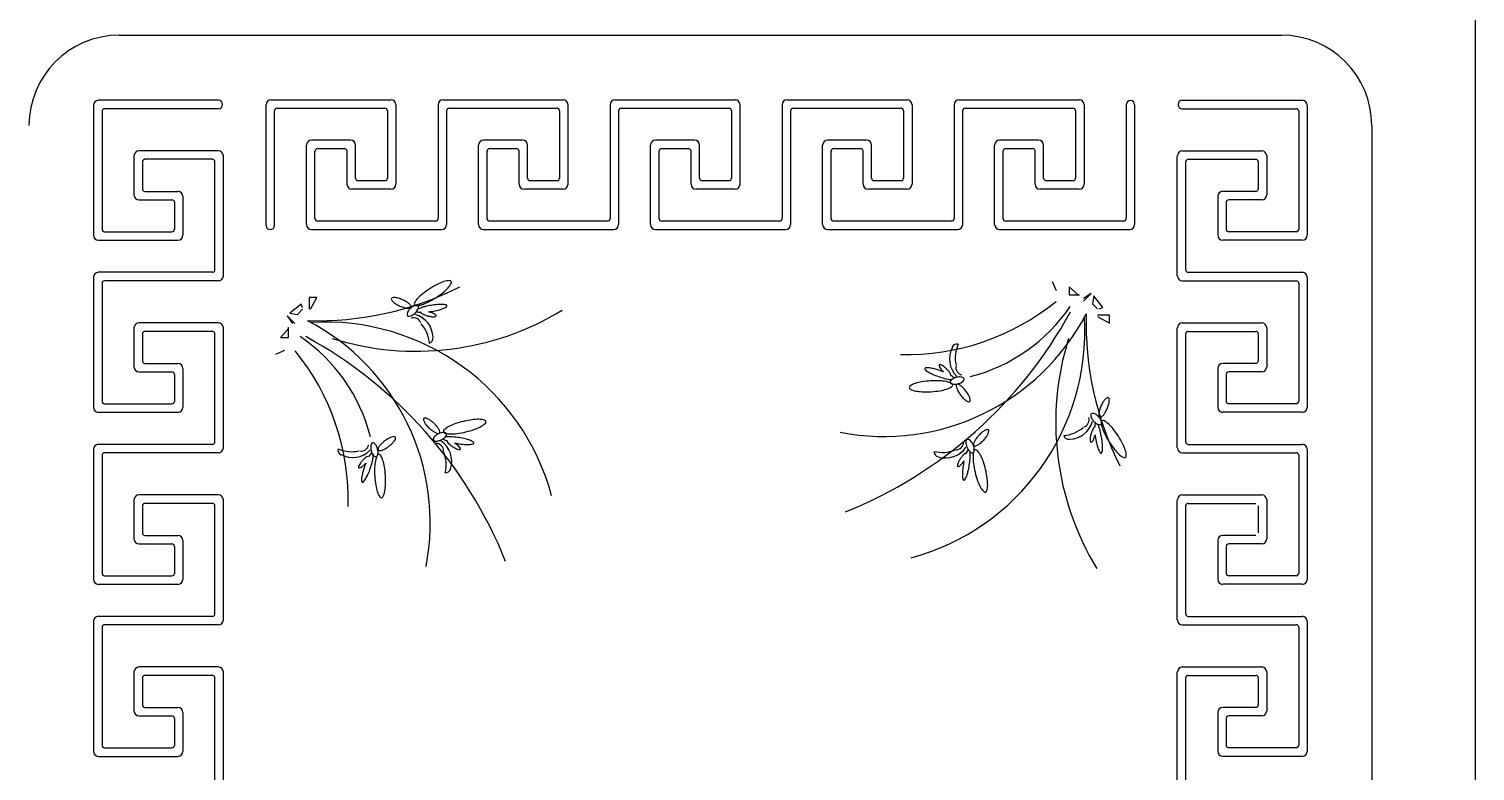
# Model space of a CAD drawing. Header units: millimetres. Extents: x 0 to 21000, y 0 to 5940.
# Drawn here: x 20069.6 to 20250.3, y 1601.4 to 1694.2 of the extents above; entities that cross this region are included whole.
import ezdxf

# ---------------------------------------------------------------- set-up
doc = ezdxf.new("R2010")
doc.units = ezdxf.units.MM

msp = doc.modelspace()

# ---------------------------------------------------------------- linework, layer by layer
at = {"color": 7}
for p, q in [((20250.33, 1706.29), (20250.33, 1512.69)), ((20080.93, 1693.38), (20226.13, 1693.38)), ((20077.7, 1684.62), (20077.7, 1668.38)), ((20093.31, 1685.25), (20078.33, 1685.25)), ((20093.31, 1684.19), (20079.08, 1684.19)), ((20099.27, 1669.62), (20099.27, 1684.69)), ((20099.89, 1685.32), (20114.87, 1685.32)), ((20100.64, 1684.26), (20114.12, 1684.26)), ((20115.5, 1684.69), (20115.5, 1674.77)), ((20120.76, 1684.69), (20120.76, 1670.46)), ((20121.38, 1685.32), (20136.37, 1685.32)), ((20122.13, 1684.26), (20135.62, 1684.26)), ((20136.99, 1684.69), (20136.99, 1674.77)), ((20142.25, 1684.69), (20142.25, 1670.46)), ((20142.88, 1685.32), (20157.86, 1685.32)), ((20143.63, 1684.26), (20157.11, 1684.26)), ((20158.48, 1684.69), (20158.48, 1674.77)), ((20163.74, 1684.69), (20163.74, 1670.46)), ((20164.37, 1685.32), (20179.35, 1685.32)), ((20165.12, 1684.26), (20178.6, 1684.26)), ((20179.98, 1684.69), (20179.98, 1674.77)), ((20185.24, 1684.69), (20185.24, 1670.46)), ((20185.86, 1685.32), (20200.85, 1685.32)), ((20186.61, 1684.26), (20200.1, 1684.26)), ((20201.47, 1684.69), (20201.47, 1674.77)), ((20206.73, 1684.69), (20206.73, 1670.46)), ((20207.79, 1684.69), (20207.79, 1669.71)), ((20213.75, 1685.25), (20228.73, 1685.25)), ((20213.75, 1684.19), (20227.98, 1684.19)), ((20229.35, 1684.62), (20229.35, 1668.38)), ((20078.77, 1683.88), (20078.77, 1669.13)), ((20100.33, 1669.62), (20100.33, 1683.94)), ((20114.44, 1683.94), (20114.44, 1675.52)), ((20121.82, 1683.94), (20121.82, 1669.71)), ((20135.93, 1683.94), (20135.93, 1675.52)), ((20143.31, 1683.94), (20143.31, 1669.71)), ((20157.42, 1683.94), (20157.42, 1675.52)), ((20164.81, 1683.94), (20164.81, 1669.71)), ((20178.92, 1683.94), (20178.92, 1675.52)), ((20186.3, 1683.94), (20186.3, 1669.71)), ((20200.41, 1683.94), (20200.41, 1675.52)), ((20228.29, 1683.88), (20228.29, 1669.13)), ((20237.42, 1682.09), (20237.42, 1536.89)), ((20093.31, 1678.93), (20083.39, 1678.93)), ((20104.32, 1669.71), (20104.32, 1679.64)), ((20109.82, 1680.26), (20104.95, 1680.26)), ((20105.38, 1670.46), (20105.38, 1678.89)), ((20109.07, 1679.2), (20105.7, 1679.2)), ((20109.38, 1674.77), (20109.38, 1678.89)), ((20110.44, 1675.52), (20110.44, 1679.64)), ((20125.82, 1669.71), (20125.82, 1679.64)), ((20131.31, 1680.26), (20126.44, 1680.26)), ((20126.88, 1670.46), (20126.88, 1678.89)), ((20130.56, 1679.2), (20127.19, 1679.2)), ((20130.87, 1674.77), (20130.87, 1678.89)), ((20131.93, 1675.52), (20131.93, 1679.64)), ((20147.31, 1669.71), (20147.31, 1679.64)), ((20152.8, 1680.26), (20147.93, 1680.26)), ((20148.37, 1670.46), (20148.37, 1678.89)), ((20152.05, 1679.2), (20148.68, 1679.2)), ((20152.37, 1674.77), (20152.37, 1678.89)), ((20153.43, 1675.52), (20153.43, 1679.64)), ((20168.8, 1669.71), (20168.8, 1679.64)), ((20174.3, 1680.26), (20169.43, 1680.26)), ((20169.86, 1670.46), (20169.86, 1678.89)), ((20173.55, 1679.2), (20170.18, 1679.2)), ((20173.86, 1674.77), (20173.86, 1678.89)), ((20174.92, 1675.52), (20174.92, 1679.64)), ((20190.3, 1669.71), (20190.3, 1679.64)), ((20195.79, 1680.26), (20190.92, 1680.26)), ((20191.36, 1670.46), (20191.36, 1678.89)), ((20195.04, 1679.2), (20191.67, 1679.2)), ((20195.35, 1674.77), (20195.35, 1678.89)), ((20196.41, 1675.52), (20196.41, 1679.64)), ((20213.75, 1678.93), (20223.67, 1678.93)), ((20082.76, 1678.3), (20082.76, 1673.43)), ((20083.82, 1677.55), (20083.82, 1674.18)), ((20092.56, 1677.87), (20084.13, 1677.87)), ((20092.88, 1664.07), (20092.88, 1677.55)), ((20093.94, 1663.32), (20093.94, 1678.3)), ((20213.12, 1663.32), (20213.12, 1678.3)), ((20214.18, 1664.07), (20214.18, 1677.55)), ((20214.49, 1677.87), (20222.92, 1677.87)), ((20223.24, 1677.55), (20223.24, 1674.18)), ((20224.3, 1678.3), (20224.3, 1673.43)), ((20114.12, 1675.2), (20110.75, 1675.2)), ((20135.62, 1675.2), (20132.25, 1675.2)), ((20157.11, 1675.2), (20153.74, 1675.2)), ((20178.6, 1675.2), (20175.23, 1675.2)), ((20200.1, 1675.2), (20196.73, 1675.2)), ((20084.13, 1673.87), (20088.26, 1673.87)), ((20088.88, 1673.25), (20088.88, 1668.38)), ((20114.87, 1674.14), (20110, 1674.14)), ((20136.37, 1674.14), (20131.5, 1674.14)), ((20157.86, 1674.14), (20152.99, 1674.14)), ((20179.35, 1674.14), (20174.48, 1674.14)), ((20200.85, 1674.14), (20195.98, 1674.14)), ((20218.18, 1673.25), (20218.18, 1668.38)), ((20222.92, 1673.87), (20218.8, 1673.87)), ((20083.39, 1672.81), (20087.51, 1672.81)), ((20087.82, 1672.5), (20087.82, 1669.13)), ((20219.24, 1672.5), (20219.24, 1669.13)), ((20223.67, 1672.81), (20219.55, 1672.81)), ((20120.45, 1670.15), (20105.7, 1670.15)), ((20141.94, 1670.15), (20127.19, 1670.15)), ((20163.43, 1670.15), (20148.68, 1670.15)), ((20184.93, 1670.15), (20170.18, 1670.15)), ((20206.42, 1670.15), (20191.67, 1670.15)), ((20079.08, 1668.81), (20087.51, 1668.81)), ((20121.2, 1669.08), (20104.95, 1669.08)), ((20142.69, 1669.08), (20126.44, 1669.08)), ((20164.18, 1669.08), (20147.93, 1669.08)), ((20185.68, 1669.08), (20169.43, 1669.08)), ((20207.17, 1669.08), (20190.92, 1669.08)), ((20227.98, 1668.81), (20219.55, 1668.81)), ((20078.33, 1667.75), (20088.26, 1667.75)), ((20228.73, 1667.75), (20218.8, 1667.75)), ((20077.7, 1663.13), (20077.7, 1646.88)), ((20092.56, 1663.76), (20078.33, 1663.76)), ((20078.77, 1662.38), (20078.77, 1647.63)), ((20093.31, 1662.69), (20079.08, 1662.69)), ((20198.01, 1661.44), (20197.53, 1662.57)), ((20213.75, 1662.69), (20227.98, 1662.69)), ((20214.49, 1663.76), (20228.73, 1663.76)), ((20228.29, 1662.38), (20228.29, 1647.63)), ((20229.35, 1663.13), (20229.35, 1646.88)), ((20104.64, 1660.59), (20104.64, 1659.14)), ((20105.61, 1660.59), (20104.64, 1660.59)), ((20104.8, 1659.14), (20105.61, 1660.59)), ((20199.62, 1661.93), (20199.62, 1660.96)), ((20200.75, 1660.96), (20199.62, 1661.93)), ((20199.62, 1660.96), (20200.92, 1660.96)), ((20202.37, 1661.12), (20201.4, 1660.48)), ((20201.4, 1660.15), (20202.37, 1661.12)), ((20202.69, 1660.8), (20202.53, 1659.83)), ((20203.82, 1659.35), (20202.69, 1660.8)), ((20103.67, 1659.78), (20102.22, 1658.65)), ((20103.19, 1658.49), (20103.84, 1659.14)), ((20103.84, 1659.3), (20103.67, 1659.78)), ((20202.53, 1659.83), (20203.17, 1659.19)), ((20203.34, 1659.19), (20203.82, 1659.35)), ((20093.31, 1657.43), (20083.39, 1657.43)), ((20101.9, 1658.33), (20102.55, 1657.36)), ((20102.87, 1657.36), (20101.9, 1658.33)), ((20102.22, 1658.65), (20103.19, 1658.49)), ((20204.63, 1658.38), (20203.17, 1658.38)), ((20203.17, 1658.22), (20204.63, 1657.41)), ((20204.63, 1657.41), (20204.63, 1658.38)), ((20213.75, 1657.43), (20223.67, 1657.43)), ((20082.76, 1656.81), (20082.76, 1651.94)), ((20083.82, 1656.06), (20083.82, 1652.69)), ((20092.56, 1656.37), (20084.13, 1656.37)), ((20092.88, 1642.57), (20092.88, 1656.06)), ((20093.94, 1641.83), (20093.94, 1656.81)), ((20102.06, 1656.72), (20101.09, 1655.59)), ((20101.09, 1655.59), (20102.06, 1655.59)), ((20102.06, 1655.59), (20102.06, 1656.88)), ((20213.12, 1641.83), (20213.12, 1656.81)), ((20214.18, 1642.57), (20214.18, 1656.06)), ((20214.49, 1656.37), (20222.92, 1656.37)), ((20223.24, 1656.06), (20223.24, 1652.69)), ((20224.3, 1656.81), (20224.3, 1651.94)), ((20101.58, 1653.97), (20100.45, 1653.49)), ((20084.13, 1652.38), (20088.26, 1652.38)), ((20088.88, 1651.75), (20088.88, 1646.88)), ((20218.18, 1651.75), (20218.18, 1646.88)), ((20222.92, 1652.38), (20218.8, 1652.38)), ((20083.39, 1651.32), (20087.51, 1651.32)), ((20087.82, 1651), (20087.82, 1647.63)), ((20219.24, 1651), (20219.24, 1647.63)), ((20223.67, 1651.32), (20219.55, 1651.32)), ((20078.33, 1646.26), (20088.26, 1646.26)), ((20079.08, 1647.32), (20087.51, 1647.32)), ((20228.73, 1646.26), (20218.8, 1646.26)), ((20227.98, 1647.32), (20219.55, 1647.32)), ((20077.7, 1641.64), (20077.7, 1625.39)), ((20092.56, 1642.26), (20078.33, 1642.26)), ((20078.77, 1640.89), (20078.77, 1626.14)), ((20093.31, 1641.2), (20079.08, 1641.2)), ((20213.75, 1641.2), (20227.98, 1641.2)), ((20214.49, 1642.26), (20228.73, 1642.26)), ((20228.29, 1640.89), (20228.29, 1626.14)), ((20229.35, 1641.64), (20229.35, 1625.39)), ((20082.76, 1635.32), (20082.76, 1630.45)), ((20093.31, 1635.94), (20083.39, 1635.94)), ((20093.94, 1620.33), (20093.94, 1635.32)), ((20213.12, 1620.33), (20213.12, 1635.32)), ((20213.75, 1635.94), (20223.67, 1635.94)), ((20224.3, 1635.32), (20224.3, 1630.45)), ((20083.82, 1634.57), (20083.82, 1631.2)), ((20092.56, 1634.88), (20084.13, 1634.88)), ((20092.88, 1621.08), (20092.88, 1634.57)), ((20214.18, 1621.08), (20214.18, 1634.57)), ((20214.49, 1634.88), (20222.92, 1634.88)), ((20223.24, 1634.57), (20223.24, 1631.2)), ((20084.13, 1630.88), (20088.26, 1630.88)), ((20088.88, 1630.26), (20088.88, 1625.39)), ((20218.18, 1630.26), (20218.18, 1625.39)), ((20222.92, 1630.88), (20218.8, 1630.88)), ((20083.39, 1629.82), (20087.51, 1629.82)), ((20087.82, 1629.51), (20087.82, 1626.14)), ((20219.24, 1629.51), (20219.24, 1626.14)), ((20223.67, 1629.82), (20219.55, 1629.82)), ((20078.33, 1624.77), (20088.26, 1624.77)), ((20079.08, 1625.83), (20087.51, 1625.83)), ((20228.73, 1624.77), (20218.8, 1624.77)), ((20227.98, 1625.83), (20219.55, 1625.83)), ((20077.7, 1620.15), (20077.7, 1603.9)), ((20092.56, 1620.77), (20078.33, 1620.77)), ((20078.77, 1619.4), (20078.77, 1604.65)), ((20093.31, 1619.71), (20079.08, 1619.71)), ((20213.75, 1619.71), (20227.98, 1619.71)), ((20214.49, 1620.77), (20228.73, 1620.77)), ((20228.29, 1619.4), (20228.29, 1604.65)), ((20229.35, 1620.15), (20229.35, 1603.9)), ((20082.76, 1613.82), (20082.76, 1608.95)), ((20093.31, 1614.45), (20083.39, 1614.45)), ((20093.94, 1598.84), (20093.94, 1613.82)), ((20213.12, 1598.84), (20213.12, 1613.82)), ((20213.75, 1614.45), (20223.67, 1614.45)), ((20224.3, 1613.82), (20224.3, 1608.95)), ((20083.82, 1613.07), (20083.82, 1609.7)), ((20092.56, 1613.39), (20084.13, 1613.39)), ((20092.88, 1599.59), (20092.88, 1613.07)), ((20214.18, 1599.59), (20214.18, 1613.07)), ((20214.49, 1613.39), (20222.92, 1613.39)), ((20223.24, 1613.07), (20223.24, 1609.7)), ((20083.39, 1608.33), (20087.51, 1608.33)), ((20084.13, 1609.39), (20088.26, 1609.39)), ((20088.88, 1608.77), (20088.88, 1603.9)), ((20218.18, 1608.77), (20218.18, 1603.9)), ((20222.92, 1609.39), (20218.8, 1609.39)), ((20223.67, 1608.33), (20219.55, 1608.33)), ((20087.82, 1608.02), (20087.82, 1604.65)), ((20219.24, 1608.02), (20219.24, 1604.65)), ((20078.33, 1603.27), (20088.26, 1603.27)), ((20079.08, 1604.33), (20087.51, 1604.33)), ((20228.73, 1603.27), (20218.8, 1603.27)), ((20227.98, 1604.33), (20219.55, 1604.33))]:
    msp.add_line(p, q, dxfattribs=at)
for points in [[(20117.81, 1659.69, 0.264146), (20118, 1659.59, 0.074034), (20118.74, 1659.72, 0.035071), (20119.49, 1660.03, 0.0255), (20120.47, 1660.58, 0.0255), (20121.39, 1661.23, 0.035071), (20121.99, 1661.78, 0.074034), (20122.42, 1662.39, 0.264146), (20122.41, 1662.61, 0.264146), (20122.22, 1662.72, 0.074034), (20121.48, 1662.59, 0.035071), (20120.73, 1662.27, 0.0255), (20119.75, 1661.72, 0.0255), (20118.83, 1661.07, 0.035071), (20118.23, 1660.52, 0.074034), (20117.8, 1659.92, 0.264146)], [(20117.39, 1659.39, 0.234273), (20117.38, 1659.53, 0.086481), (20117.15, 1659.82, 0.043893), (20116.82, 1660.06, 0.032456), (20116.33, 1660.32, 0.032456), (20115.81, 1660.51, 0.043893), (20115.41, 1660.59, 0.086481), (20115.04, 1660.56, 0.234273), (20114.93, 1660.47, 0.234273), (20114.94, 1660.33, 0.086481), (20115.17, 1660.04, 0.043893), (20115.5, 1659.8, 0.032456), (20115.99, 1659.54, 0.032456), (20116.51, 1659.35, 0.043893), (20116.91, 1659.27, 0.086481), (20117.28, 1659.3, 0.234273)], [(20116.94, 1658.33, 0.186462), (20117.07, 1658.26, 0.101738), (20117.33, 1658.3, 0.060364), (20117.59, 1658.42, 0.046708), (20117.88, 1658.65, 0.046708), (20118.12, 1658.93, 0.060364), (20118.26, 1659.18, 0.101738), (20118.3, 1659.43, 0.186462), (20118.25, 1659.57, 0.186462), (20118.12, 1659.63, 0.101738), (20117.86, 1659.6, 0.060364), (20117.6, 1659.47, 0.046708), (20117.31, 1659.25, 0.046708), (20117.07, 1658.97, 0.060364), (20116.93, 1658.72, 0.101738), (20116.88, 1658.46, 0.186462)], [(20185.06, 1649.67, 0.264146), (20184.94, 1649.86, 0.074034), (20184.23, 1650.1, 0.035071), (20183.42, 1650.19, 0.0255), (20182.3, 1650.18, 0.0255), (20181.18, 1650.06, 0.035071), (20180.39, 1649.87, 0.074034), (20179.72, 1649.54, 0.264146), (20179.62, 1649.35, 0.264146), (20179.74, 1649.16, 0.074034), (20180.44, 1648.92, 0.035071), (20181.25, 1648.83, 0.0255), (20182.38, 1648.84, 0.0255), (20183.49, 1648.96, 0.035071), (20184.29, 1649.15, 0.074034), (20184.96, 1649.47, 0.264146)], [(20186.48, 1650.45, 0.186462), (20186.4, 1650.56, 0.101738), (20186.15, 1650.66, 0.060364), (20185.87, 1650.68, 0.046708), (20185.51, 1650.62, 0.046708), (20185.16, 1650.49, 0.060364), (20184.92, 1650.34, 0.101738), (20184.75, 1650.14, 0.186462), (20184.73, 1649.99, 0.186462), (20184.82, 1649.87, 0.101738), (20185.06, 1649.78, 0.060364), (20185.35, 1649.76, 0.046708), (20185.71, 1649.82, 0.046708), (20186.06, 1649.95, 0.060364), (20186.3, 1650.1, 0.101738), (20186.47, 1650.3, 0.186462)], [(20185.58, 1649.73, 0.234273), (20185.51, 1649.61, 0.086481), (20185.58, 1649.24, 0.043893), (20185.75, 1648.87, 0.032456), (20186.05, 1648.41, 0.032456), (20186.41, 1647.99, 0.043893), (20186.72, 1647.73, 0.086481), (20187.06, 1647.57, 0.234273), (20187.2, 1647.6, 0.234273), (20187.26, 1647.73, 0.086481), (20187.2, 1648.09, 0.043893), (20187.03, 1648.46, 0.032456), (20186.72, 1648.92, 0.032456), (20186.36, 1649.34, 0.043893), (20186.05, 1649.6, 0.086481), (20185.72, 1649.76, 0.234273)], [(20203.42, 1645.64, 0.234273), (20203.57, 1645.64, 0.086481), (20203.86, 1645.87, 0.043893), (20204.1, 1646.2, 0.032456), (20204.35, 1646.69, 0.032456), (20204.54, 1647.21, 0.043893), (20204.62, 1647.61, 0.086481), (20204.6, 1647.98, 0.234273), (20204.51, 1648.09, 0.234273), (20204.37, 1648.08, 0.086481), (20204.08, 1647.85, 0.043893), (20203.83, 1647.52, 0.032456), (20203.58, 1647.03, 0.032456), (20203.39, 1646.52, 0.043893), (20203.31, 1646.12, 0.086481), (20203.33, 1645.75, 0.234273)], [(20202.36, 1646.08, 0.186462), (20202.3, 1645.95, 0.101738), (20202.33, 1645.69, 0.060364), (20202.46, 1645.44, 0.046708), (20202.68, 1645.15, 0.046708), (20202.96, 1644.9, 0.060364), (20203.21, 1644.77, 0.101738), (20203.47, 1644.72, 0.186462), (20203.61, 1644.77, 0.186462), (20203.67, 1644.91, 0.101738), (20203.63, 1645.17, 0.060364), (20203.51, 1645.42, 0.046708), (20203.28, 1645.71, 0.046708), (20203.01, 1645.96, 0.060364), (20202.76, 1646.09, 0.101738), (20202.5, 1646.14, 0.186462)], [(20120.93, 1643.68, 0.234273), (20120.97, 1643.82, 0.086481), (20120.85, 1644.16, 0.043893), (20120.61, 1644.5, 0.032456), (20120.23, 1644.9, 0.032456), (20119.8, 1645.24, 0.043893), (20119.45, 1645.45, 0.086481), (20119.09, 1645.55, 0.234273), (20118.96, 1645.5, 0.234273), (20118.92, 1645.36, 0.086481), (20119.05, 1645.01, 0.043893), (20119.28, 1644.68, 0.032456), (20119.66, 1644.28, 0.032456), (20120.09, 1643.93, 0.043893), (20120.44, 1643.72, 0.086481), (20120.8, 1643.63, 0.234273)], [(20121.43, 1643.83, 0.264146), (20121.58, 1643.67, 0.074034), (20122.32, 1643.56, 0.035071), (20123.13, 1643.61, 0.0255), (20124.24, 1643.82, 0.0255), (20125.32, 1644.14, 0.035071), (20126.07, 1644.46, 0.074034), (20126.67, 1644.9, 0.264146), (20126.73, 1645.11, 0.264146), (20126.58, 1645.28, 0.074034), (20125.84, 1645.39, 0.035071), (20125.03, 1645.34, 0.0255), (20123.92, 1645.13, 0.0255), (20122.84, 1644.81, 0.035071), (20122.09, 1644.48, 0.074034), (20121.49, 1644.05, 0.264146)], [(20203.73, 1645.21, 0.264146), (20203.63, 1645.02, 0.074034), (20203.76, 1644.28, 0.035071), (20204.07, 1643.53, 0.0255), (20204.62, 1642.55, 0.0255), (20205.27, 1641.63, 0.035071), (20205.82, 1641.03, 0.074034), (20206.43, 1640.6, 0.264146), (20206.65, 1640.61, 0.264146), (20206.75, 1640.81, 0.074034), (20206.62, 1641.54, 0.035071), (20206.31, 1642.29, 0.0255), (20205.76, 1643.27, 0.0255), (20205.11, 1644.19, 0.035071), (20204.56, 1644.79, 0.074034), (20203.95, 1645.22, 0.264146)], [(20113.29, 1641.54, 0.234273), (20113.42, 1641.48, 0.086481), (20113.78, 1641.54, 0.043893), (20114.15, 1641.71, 0.032456), (20114.61, 1642.01, 0.032456), (20115.03, 1642.37, 0.043893), (20115.29, 1642.68, 0.086481), (20115.45, 1643.02, 0.234273), (20115.42, 1643.16, 0.234273), (20115.3, 1643.22, 0.086481), (20114.93, 1643.16, 0.043893), (20114.56, 1642.99, 0.032456), (20114.1, 1642.69, 0.032456), (20113.68, 1642.33, 0.043893), (20113.42, 1642.02, 0.086481), (20113.26, 1641.68, 0.234273)], [(20120.17, 1642.82, 0.186462), (20120.27, 1642.72, 0.101738), (20120.53, 1642.66, 0.060364), (20120.81, 1642.7, 0.046708), (20121.16, 1642.82, 0.046708), (20121.48, 1643.01, 0.060364), (20121.69, 1643.2, 0.101738), (20121.82, 1643.43, 0.186462), (20121.81, 1643.57, 0.186462), (20121.7, 1643.68, 0.101738), (20121.44, 1643.73, 0.060364), (20121.16, 1643.69, 0.046708), (20120.81, 1643.57, 0.046708), (20120.5, 1643.39, 0.060364), (20120.28, 1643.19, 0.101738), (20120.16, 1642.96, 0.186462)], [(20186.85, 1642.86, 0.186462), (20186.75, 1642.75, 0.101738), (20186.7, 1642.49, 0.060364), (20186.74, 1642.21, 0.046708), (20186.86, 1641.86, 0.046708), (20187.04, 1641.54, 0.060364), (20187.23, 1641.33, 0.101738), (20187.46, 1641.21, 0.186462), (20187.61, 1641.21, 0.186462), (20187.71, 1641.32, 0.101738), (20187.76, 1641.58, 0.060364), (20187.73, 1641.86, 0.046708), (20187.61, 1642.21, 0.046708), (20187.42, 1642.53, 0.060364), (20187.23, 1642.74, 0.101738), (20187, 1642.87, 0.186462)], [(20187.72, 1642.09, 0.234273), (20187.85, 1642.05, 0.086481), (20188.2, 1642.18, 0.043893), (20188.54, 1642.41, 0.032456), (20188.93, 1642.79, 0.032456), (20189.28, 1643.22, 0.043893), (20189.49, 1643.57, 0.086481), (20189.58, 1643.93, 0.234273), (20189.53, 1644.06, 0.234273), (20189.39, 1644.1, 0.086481), (20189.05, 1643.97, 0.043893), (20188.71, 1643.74, 0.032456), (20188.31, 1643.36, 0.032456), (20187.97, 1642.93, 0.043893), (20187.76, 1642.58, 0.086481), (20187.66, 1642.22, 0.234273)], [(20112.58, 1642.45, 0.186462), (20112.46, 1642.36, 0.101738), (20112.36, 1642.12, 0.060364), (20112.34, 1641.83, 0.046708), (20112.4, 1641.47, 0.046708), (20112.53, 1641.12, 0.060364), (20112.68, 1640.88, 0.101738), (20112.88, 1640.72, 0.186462), (20113.03, 1640.7, 0.186462), (20113.15, 1640.78, 0.101738), (20113.24, 1641.03, 0.060364), (20113.26, 1641.31, 0.046708), (20113.2, 1641.68, 0.046708), (20113.08, 1642.02, 0.060364), (20112.92, 1642.26, 0.101738), (20112.72, 1642.43, 0.186462)], [(20113.35, 1641.02, 0.264146), (20113.17, 1640.9, 0.074034), (20112.92, 1640.2, 0.035071), (20112.83, 1639.39, 0.0255), (20112.84, 1638.26, 0.0255), (20112.97, 1637.14, 0.035071), (20113.15, 1636.35, 0.074034), (20113.48, 1635.68, 0.264146), (20113.68, 1635.58, 0.264146), (20113.86, 1635.7, 0.074034), (20114.1, 1636.41, 0.035071), (20114.2, 1637.22, 0.0255), (20114.19, 1638.34, 0.0255), (20114.06, 1639.46, 0.035071), (20113.87, 1640.25, 0.074034), (20113.55, 1640.92, 0.264146)], [(20187.87, 1641.59, 0.264146), (20187.71, 1641.44, 0.074034), (20187.6, 1640.7, 0.035071), (20187.65, 1639.89, 0.0255), (20187.86, 1638.78, 0.0255), (20188.17, 1637.71, 0.035071), (20188.5, 1636.96, 0.074034), (20188.94, 1636.35, 0.264146), (20189.15, 1636.29, 0.264146), (20189.31, 1636.44, 0.074034), (20189.43, 1637.18, 0.035071), (20189.37, 1638, 0.0255), (20189.17, 1639.1, 0.0255), (20188.85, 1640.18, 0.035071), (20188.52, 1640.93, 0.074034), (20188.08, 1641.53, 0.264146)]]:
    msp.add_lwpolyline(points, format="xyb", close=True, dxfattribs=at)
for points in [[(20118.06, 1658.85, 0.089221), (20118.1, 1658.83, 0.061609), (20118.62, 1658.75, 0.027829)], [(20119.58, 1658.81, 0.010582), (20120.01, 1658.87, 0.020022), (20120.8, 1659.04, 0.027829), (20121.35, 1659.22, 0.061609), (20121.82, 1659.46, 0.29116), (20121.87, 1659.58, 0.29116), (20121.79, 1659.67, 0.061609), (20121.26, 1659.74, 0.027829), (20120.68, 1659.73, 0.020022), (20119.88, 1659.62, 0.020022), (20119.09, 1659.46, 0.027829), (20118.53, 1659.28, 0.036682), (20118.24, 1659.15, 0.29116)], [(20118.6, 1658.8, 0.255748), (20118.62, 1658.72, 0.077695), (20118.83, 1658.55, 0.037456), (20119.1, 1658.42, 0.027346), (20119.48, 1658.3, 0.027346), (20119.88, 1658.22, 0.037456), (20120.18, 1658.2, 0.077695), (20120.44, 1658.24, 0.255748), (20120.5, 1658.3, 0.255748), (20120.48, 1658.39, 0.077695), (20120.27, 1658.55, 0.037456), (20120, 1658.68, 0.027346), (20119.62, 1658.8, 0.00236), (20119.58, 1658.81, 0.037456)], [(20183.93, 1651.3, 0.010582), (20183.53, 1651.45, 0.020022), (20182.76, 1651.69, 0.027829), (20182.19, 1651.8, 0.061609), (20181.66, 1651.82, 0.29116), (20181.56, 1651.74, 0.29116), (20181.59, 1651.62, 0.061609), (20182.01, 1651.3, 0.027829), (20182.53, 1651.03, 0.020022), (20183.28, 1650.74, 0.020022), (20184.05, 1650.5, 0.027829), (20184.62, 1650.38, 0.036682), (20184.94, 1650.36, 0.29116)], [(20184.8, 1650.83, 0.255748), (20184.82, 1650.92, 0.077695), (20184.72, 1651.17, 0.037456), (20184.55, 1651.41, 0.027346), (20184.27, 1651.7, 0.027346), (20183.96, 1651.97, 0.037456), (20183.71, 1652.13, 0.077695), (20183.46, 1652.22, 0.255748), (20183.37, 1652.19, 0.255748), (20183.35, 1652.11, 0.077695), (20183.46, 1651.86, 0.037456), (20183.63, 1651.62, 0.027346), (20183.91, 1651.33, 0.00236), (20183.93, 1651.3, 0.037456)], [(20185.25, 1650.53, 0.089221), (20185.23, 1650.57, 0.061609), (20184.8, 1650.89, 0.027829)], [(20202.84, 1644.42, 0.255748), (20202.75, 1644.4, 0.077695), (20202.59, 1644.19, 0.037456), (20202.46, 1643.92, 0.027346), (20202.33, 1643.54, 0.027346), (20202.25, 1643.14, 0.037456), (20202.23, 1642.84, 0.077695), (20202.27, 1642.58, 0.255748), (20202.34, 1642.52, 0.255748), (20202.42, 1642.54, 0.077695), (20202.59, 1642.75, 0.037456), (20202.72, 1643.02, 0.027346), (20202.84, 1643.4, 0.00236), (20202.85, 1643.44, 0.037456)], [(20202.88, 1644.96, 0.089221), (20202.87, 1644.93, 0.061609), (20202.79, 1644.4, 0.027829)], [(20202.85, 1643.44, 0.010582), (20202.91, 1643.02, 0.020022), (20203.08, 1642.22, 0.027829), (20203.25, 1641.67, 0.061609), (20203.5, 1641.2, 0.29116), (20203.61, 1641.15, 0.29116), (20203.7, 1641.23, 0.061609), (20203.78, 1641.76, 0.027829), (20203.76, 1642.34, 0.020022), (20203.66, 1643.14, 0.020022), (20203.49, 1643.93, 0.027829), (20203.32, 1644.49, 0.036682), (20203.18, 1644.78, 0.29116)], [(20121.4, 1642.95, 0.089221), (20121.42, 1642.92, 0.061609), (20121.9, 1642.68, 0.027829)], [(20122.83, 1642.43, 0.010582), (20123.25, 1642.35, 0.020022), (20124.05, 1642.25, 0.027829), (20124.63, 1642.24, 0.061609), (20125.16, 1642.32, 0.29116), (20125.24, 1642.41, 0.29116), (20125.19, 1642.52, 0.061609), (20124.72, 1642.77, 0.027829), (20124.16, 1642.94, 0.020022), (20123.37, 1643.1, 0.020022), (20122.57, 1643.19, 0.027829), (20121.98, 1643.21, 0.036682), (20121.67, 1643.18, 0.29116)], [(20121.89, 1642.73, 0.255748), (20121.88, 1642.65, 0.077695), (20122.03, 1642.42, 0.037456), (20122.24, 1642.21, 0.027346), (20122.57, 1641.97, 0.027346), (20122.92, 1641.77, 0.037456), (20123.19, 1641.65, 0.077695), (20123.46, 1641.61, 0.255748), (20123.53, 1641.65, 0.255748), (20123.54, 1641.73, 0.077695), (20123.4, 1641.96, 0.037456), (20123.18, 1642.17, 0.027346), (20122.86, 1642.41, 0.00236), (20122.83, 1642.43, 0.037456)], [(20112.19, 1640.76, 0.255748), (20112.1, 1640.79, 0.077695), (20111.85, 1640.68, 0.037456), (20111.61, 1640.51, 0.027346), (20111.32, 1640.23, 0.027346), (20111.05, 1639.92, 0.037456), (20110.89, 1639.67, 0.077695), (20110.8, 1639.42, 0.255748), (20110.83, 1639.34, 0.255748), (20110.91, 1639.32, 0.077695), (20111.16, 1639.42, 0.037456), (20111.4, 1639.59, 0.027346), (20111.7, 1639.87, 0.00236), (20111.72, 1639.9, 0.037456)], [(20111.72, 1639.9, 0.010582), (20111.57, 1639.5, 0.020022), (20111.33, 1638.72, 0.027829), (20111.22, 1638.15, 0.061609), (20111.2, 1637.62, 0.29116), (20111.28, 1637.52, 0.29116), (20111.4, 1637.55, 0.061609), (20111.72, 1637.98, 0.027829), (20111.99, 1638.49, 0.020022), (20112.29, 1639.24, 0.020022), (20112.52, 1640.02, 0.027829), (20112.64, 1640.59, 0.036682), (20112.66, 1640.91, 0.29116)], [(20112.49, 1641.21, 0.089221), (20112.46, 1641.19, 0.061609), (20112.13, 1640.76, 0.027829)], [(20186.77, 1641.13, 0.255748), (20186.68, 1641.14, 0.077695), (20186.46, 1640.99, 0.037456), (20186.25, 1640.78, 0.027346), (20186.01, 1640.45, 0.027346), (20185.8, 1640.1, 0.037456), (20185.69, 1639.83, 0.077695), (20185.64, 1639.56, 0.255748), (20185.68, 1639.49, 0.255748), (20185.77, 1639.48, 0.077695), (20186, 1639.63, 0.037456), (20186.2, 1639.84, 0.027346), (20186.44, 1640.16, 0.00236), (20186.46, 1640.19, 0.037456)], [(20186.46, 1640.19, 0.010582), (20186.39, 1639.77, 0.020022), (20186.29, 1638.97, 0.027829), (20186.28, 1638.39, 0.061609), (20186.36, 1637.86, 0.29116), (20186.45, 1637.78, 0.29116), (20186.56, 1637.83, 0.061609), (20186.81, 1638.3, 0.027829), (20186.97, 1638.86, 0.020022), (20187.13, 1639.65, 0.020022), (20187.23, 1640.46, 0.027829), (20187.25, 1641.04, 0.036682), (20187.21, 1641.35, 0.29116)], [(20186.99, 1641.63, 0.089221), (20186.96, 1641.6, 0.061609), (20186.72, 1641.12, 0.027829)]]:
    msp.add_lwpolyline(points, format="xyb", dxfattribs=at)
for centre, radius, start, end in [((20080.93, 1682.09), 11.29, 90, 180), ((20226.13, 1682.09), 11.29, 0, 90), ((20078.33, 1684.62), 0.624, 90, 180), ((20079.08, 1683.88), 0.312, 90, 180), ((20093.31, 1684.72), 0.531, 270, 90), ((20099.89, 1684.69), 0.624, 90, 180), ((20100.64, 1683.94), 0.312, 90, 180), ((20114.12, 1683.94), 0.312, 0, 90), ((20114.87, 1684.69), 0.624, 0, 90), ((20121.38, 1684.69), 0.624, 90, 180), ((20122.13, 1683.94), 0.312, 90, 180), ((20135.62, 1683.94), 0.312, 0, 90), ((20136.37, 1684.69), 0.624, 0, 90), ((20142.88, 1684.69), 0.624, 90, 180), ((20143.63, 1683.94), 0.312, 90, 180), ((20157.11, 1683.94), 0.312, 0, 90), ((20157.86, 1684.69), 0.624, 0, 90), ((20164.37, 1684.69), 0.624, 90, 180), ((20165.12, 1683.94), 0.312, 90, 180), ((20178.6, 1683.94), 0.312, 0, 90), ((20179.35, 1684.69), 0.624, 0, 90), ((20185.86, 1684.69), 0.624, 90, 180), ((20186.61, 1683.94), 0.312, 90, 180), ((20200.1, 1683.94), 0.312, 0, 90), ((20200.85, 1684.69), 0.624, 0, 90), ((20207.26, 1684.69), 0.531, 0, 180), ((20213.75, 1684.72), 0.531, 90, 270), ((20227.98, 1683.88), 0.312, 0, 90), ((20228.73, 1684.62), 0.624, 0, 90), ((20083.39, 1678.3), 0.624, 90, 180), ((20093.31, 1678.3), 0.624, 0, 90), ((20104.95, 1679.64), 0.624, 90, 180), ((20105.7, 1678.89), 0.312, 90, 180), ((20109.07, 1678.89), 0.312, 0, 90), ((20109.82, 1679.64), 0.624, 0, 90), ((20126.44, 1679.64), 0.624, 90, 180), ((20127.19, 1678.89), 0.312, 90, 180), ((20130.56, 1678.89), 0.312, 0, 90), ((20131.31, 1679.64), 0.624, 0, 90), ((20147.93, 1679.64), 0.624, 90, 180), ((20148.68, 1678.89), 0.312, 90, 180), ((20152.05, 1678.89), 0.312, 0, 90), ((20152.8, 1679.64), 0.624, 0, 90), ((20169.43, 1679.64), 0.624, 90, 180), ((20170.18, 1678.89), 0.312, 90, 180), ((20173.55, 1678.89), 0.312, 0, 90), ((20174.3, 1679.64), 0.624, 0, 90), ((20190.92, 1679.64), 0.624, 90, 180), ((20191.67, 1678.89), 0.312, 90, 180), ((20195.04, 1678.89), 0.312, 0, 90), ((20195.79, 1679.64), 0.624, 0, 90), ((20213.75, 1678.3), 0.624, 90, 180), ((20223.67, 1678.3), 0.624, 0, 90), ((20084.13, 1677.55), 0.312, 90, 180), ((20092.56, 1677.55), 0.312, 0, 90), ((20214.49, 1677.55), 0.312, 90, 180), ((20222.92, 1677.55), 0.312, 0, 90), ((20110.75, 1675.52), 0.312, 180, 270), ((20114.12, 1675.52), 0.312, 270, 0), ((20132.25, 1675.52), 0.312, 180, 270), ((20135.62, 1675.52), 0.312, 270, 0), ((20153.74, 1675.52), 0.312, 180, 270), ((20157.11, 1675.52), 0.312, 270, 0), ((20175.23, 1675.52), 0.312, 180, 270), ((20178.6, 1675.52), 0.312, 270, 0), ((20196.73, 1675.52), 0.312, 180, 270), ((20200.1, 1675.52), 0.312, 270, 0), ((20083.39, 1673.43), 0.624, 180, 270), ((20084.13, 1674.18), 0.312, 180, 270), ((20088.26, 1673.25), 0.624, 0, 90), ((20110, 1674.77), 0.624, 180, 270), ((20114.87, 1674.77), 0.624, 270, 0), ((20131.5, 1674.77), 0.624, 180, 270), ((20136.37, 1674.77), 0.624, 270, 0), ((20152.99, 1674.77), 0.624, 180, 270), ((20157.86, 1674.77), 0.624, 270, 0), ((20174.48, 1674.77), 0.624, 180, 270), ((20179.35, 1674.77), 0.624, 270, 0), ((20195.98, 1674.77), 0.624, 180, 270), ((20200.85, 1674.77), 0.624, 270, 0), ((20218.8, 1673.25), 0.624, 90, 180), ((20222.92, 1674.18), 0.312, 270, 0), ((20223.67, 1673.43), 0.624, 270, 0), ((20087.51, 1672.5), 0.312, 0, 90), ((20219.55, 1672.5), 0.312, 90, 180), ((20099.8, 1669.62), 0.531, 180, 0), ((20104.95, 1669.71), 0.624, 180, 270), ((20105.7, 1670.46), 0.312, 180, 270), ((20120.45, 1670.46), 0.312, 270, 0), ((20121.2, 1669.71), 0.624, 270, 0), ((20126.44, 1669.71), 0.624, 180, 270), ((20127.19, 1670.46), 0.312, 180, 270), ((20141.94, 1670.46), 0.312, 270, 0), ((20142.69, 1669.71), 0.624, 270, 0), ((20147.93, 1669.71), 0.624, 180, 270), ((20148.68, 1670.46), 0.312, 180, 270), ((20163.43, 1670.46), 0.312, 270, 0), ((20164.18, 1669.71), 0.624, 270, 0), ((20169.43, 1669.71), 0.624, 180, 270), ((20170.18, 1670.46), 0.312, 180, 270), ((20184.93, 1670.46), 0.312, 270, 0), ((20185.68, 1669.71), 0.624, 270, 0), ((20190.92, 1669.71), 0.624, 180, 270), ((20191.67, 1670.46), 0.312, 180, 270), ((20206.42, 1670.46), 0.312, 270, 0), ((20207.17, 1669.71), 0.624, 270, 0), ((20078.33, 1668.38), 0.624, 180, 270), ((20079.08, 1669.13), 0.312, 180, 270), ((20087.51, 1669.13), 0.312, 270, 0), ((20088.26, 1668.38), 0.624, 270, 0), ((20218.8, 1668.38), 0.624, 180, 270), ((20219.55, 1669.13), 0.312, 180, 270), ((20227.98, 1669.13), 0.312, 270, 0), ((20228.73, 1668.38), 0.624, 270, 0), ((20078.33, 1663.13), 0.624, 90, 180), ((20079.08, 1662.38), 0.312, 90, 180), ((20092.56, 1664.07), 0.312, 270, 0), ((20093.31, 1663.32), 0.624, 270, 0), ((20213.75, 1663.32), 0.624, 180, 270), ((20214.49, 1664.07), 0.312, 180, 270), ((20227.98, 1662.38), 0.312, 0, 90), ((20228.73, 1663.13), 0.624, 0, 90), ((20105.69, 1697.21), 39.51, 268.2096, 296.7231), ((20118.01, 1688.89), 35, 252.595, 301.4471), ((20150.91, 1685.46), 55.65, 291.9107, 331.3733), ((20179.3, 1683.09), 29.61, 268.5023, 309.123), ((20181.92, 1671.6), 21.55, 284.3413, 325.8459), ((20083.39, 1656.81), 0.624, 90, 180), ((20093.31, 1656.81), 0.624, 0, 90), ((20091.29, 1632.44), 28.49, 348.9471, 62.4915), ((20106.62, 1628.21), 29.33, 15.0422, 93.3689), ((20117.71, 1657.14), 0.929, 16.2715, 109.0232), ((20117.07, 1655.55), 3.06, 0.7708, 74.651), ((20115.53, 1654.59), 4.15, 4.3962, 41.2875), ((20176.47, 1671.73), 28.49, 258.9471, 332.4915), ((20172.24, 1656.41), 29.33, 285.0422, 3.3689), ((20241.24, 1657.34), 39.51, 178.2096, 206.7231), ((20213.75, 1656.81), 0.624, 90, 180), ((20223.67, 1656.81), 0.624, 0, 90), ((20084.13, 1656.06), 0.312, 90, 180), ((20092.56, 1656.06), 0.312, 0, 90), ((20091.43, 1637.88), 21.55, 14.3413, 55.8459), ((20077.57, 1606.87), 55.65, 21.9107, 61.3734), ((20119.53, 1655.5), 0.609, 282.27, 8.7344), ((20232.93, 1645.01), 35, 162.595, 211.4471), ((20214.49, 1656.06), 0.312, 90, 180), ((20222.92, 1656.06), 0.312, 0, 90), ((20079.93, 1635.27), 29.61, 358.5023, 39.123), ((20187.71, 1652.94), 3.06, 151.8105, 225.6906), ((20185.58, 1654.18), 0.609, 73.3096, 159.7741), ((20189.53, 1653.03), 4.15, 155.4359, 192.3272), ((20083.39, 1651.94), 0.624, 180, 270), ((20084.13, 1652.69), 0.312, 180, 270), ((20088.26, 1651.75), 0.624, 0, 90), ((20186.38, 1651.85), 0.929, 167.3112, 260.0628), ((20218.8, 1651.75), 0.624, 90, 180), ((20222.92, 1652.69), 0.312, 270, 0), ((20223.67, 1651.94), 0.624, 270, 0), ((20087.51, 1651), 0.312, 0, 90), ((20219.55, 1651), 0.312, 90, 180), ((20078.33, 1646.88), 0.624, 180, 270), ((20079.08, 1647.63), 0.312, 180, 270), ((20087.51, 1647.63), 0.312, 270, 0), ((20088.26, 1646.88), 0.624, 270, 0), ((20218.8, 1646.88), 0.624, 180, 270), ((20219.55, 1647.63), 0.312, 180, 270), ((20227.98, 1647.63), 0.312, 270, 0), ((20228.73, 1646.88), 0.624, 270, 0), ((20198.62, 1647.5), 4.15, 274.3962, 311.2875), ((20199.59, 1645.95), 3.06, 270.7708, 344.651), ((20201.18, 1645.32), 0.929, 286.2715, 19.0232), ((20092.56, 1642.57), 0.312, 270, 0), ((20119.4, 1640.15), 3.06, 341.9803, 55.8605), ((20185.49, 1642.51), 0.929, 267.481, 0.2327), ((20199.54, 1643.49), 0.609, 192.27, 278.7344), ((20214.49, 1642.57), 0.312, 180, 270), ((20078.33, 1641.64), 0.624, 90, 180), ((20079.08, 1640.89), 0.312, 90, 180), ((20093.31, 1641.83), 0.624, 270, 0), ((20108.85, 1641.54), 0.609, 163.3096, 249.7741), ((20109.99, 1645.49), 4.15, 245.4359, 282.3272), ((20110.08, 1643.67), 3.06, 241.8105, 315.6906), ((20111.17, 1642.35), 0.929, 257.3112, 350.0628), ((20120.51, 1641.45), 0.929, 357.481, 90.2327), ((20117.62, 1639.73), 4.15, 345.6057, 22.497), ((20183.34, 1641.31), 0.609, 173.4795, 259.9439), ((20183.77, 1645.4), 4.15, 255.6057, 292.497), ((20184.18, 1643.62), 3.06, 251.9803, 325.8605), ((20213.75, 1641.83), 0.624, 180, 270), ((20227.98, 1640.89), 0.312, 0, 90), ((20228.73, 1641.64), 0.624, 0, 90), ((20121.71, 1639.31), 0.609, 263.4795, 349.9439), ((20083.39, 1635.32), 0.624, 90, 180), ((20093.31, 1635.32), 0.624, 0, 90), ((20213.75, 1635.32), 0.624, 90, 180), ((20223.67, 1635.32), 0.624, 0, 90), ((20084.13, 1634.57), 0.312, 90, 180), ((20092.56, 1634.57), 0.312, 0, 90), ((20214.49, 1634.57), 0.312, 90, 180), ((20083.39, 1630.45), 0.624, 180, 270), ((20084.13, 1631.2), 0.312, 180, 270), ((20088.26, 1630.26), 0.624, 0, 90), ((20218.8, 1630.26), 0.624, 90, 180), ((20223.67, 1630.45), 0.624, 270, 0), ((20087.51, 1629.51), 0.312, 0, 90), ((20219.55, 1629.51), 0.312, 90, 180), ((20078.33, 1625.39), 0.624, 180, 270), ((20079.08, 1626.14), 0.312, 180, 270), ((20087.51, 1626.14), 0.312, 270, 0), ((20088.26, 1625.39), 0.624, 270, 0), ((20218.8, 1625.39), 0.624, 180, 270), ((20219.55, 1626.14), 0.312, 180, 270), ((20227.98, 1626.14), 0.312, 270, 0), ((20228.73, 1625.39), 0.624, 270, 0), ((20092.56, 1621.08), 0.312, 270, 0), ((20214.49, 1621.08), 0.312, 180, 270), ((20078.33, 1620.15), 0.624, 90, 180), ((20079.08, 1619.4), 0.312, 90, 180), ((20093.31, 1620.33), 0.624, 270, 0), ((20213.75, 1620.33), 0.624, 180, 270), ((20227.98, 1619.4), 0.312, 0, 90), ((20228.73, 1620.15), 0.624, 0, 90), ((20083.39, 1613.82), 0.624, 90, 180), ((20093.31, 1613.82), 0.624, 0, 90), ((20213.75, 1613.82), 0.624, 90, 180), ((20223.67, 1613.82), 0.624, 0, 90), ((20084.13, 1613.07), 0.312, 90, 180), ((20092.56, 1613.07), 0.312, 0, 90), ((20214.49, 1613.07), 0.312, 90, 180), ((20222.92, 1613.07), 0.312, 0, 90), ((20083.39, 1608.95), 0.624, 180, 270), ((20084.13, 1609.7), 0.312, 180, 270), ((20087.51, 1608.02), 0.312, 0, 90), ((20088.26, 1608.77), 0.624, 0, 90), ((20218.8, 1608.77), 0.624, 90, 180), ((20219.55, 1608.02), 0.312, 90, 180), ((20222.92, 1609.7), 0.312, 270, 0), ((20223.67, 1608.95), 0.624, 270, 0), ((20079.08, 1604.65), 0.312, 180, 270), ((20087.51, 1604.65), 0.312, 270, 0), ((20219.55, 1604.65), 0.312, 180, 270), ((20227.98, 1604.65), 0.312, 270, 0), ((20078.33, 1603.9), 0.624, 180, 270), ((20088.26, 1603.9), 0.624, 270, 0), ((20218.8, 1603.9), 0.624, 180, 270), ((20228.73, 1603.9), 0.624, 270, 0)]:
    msp.add_arc(centre, radius, start, end, dxfattribs=at)

doc.saveas('drawing.dxf')
